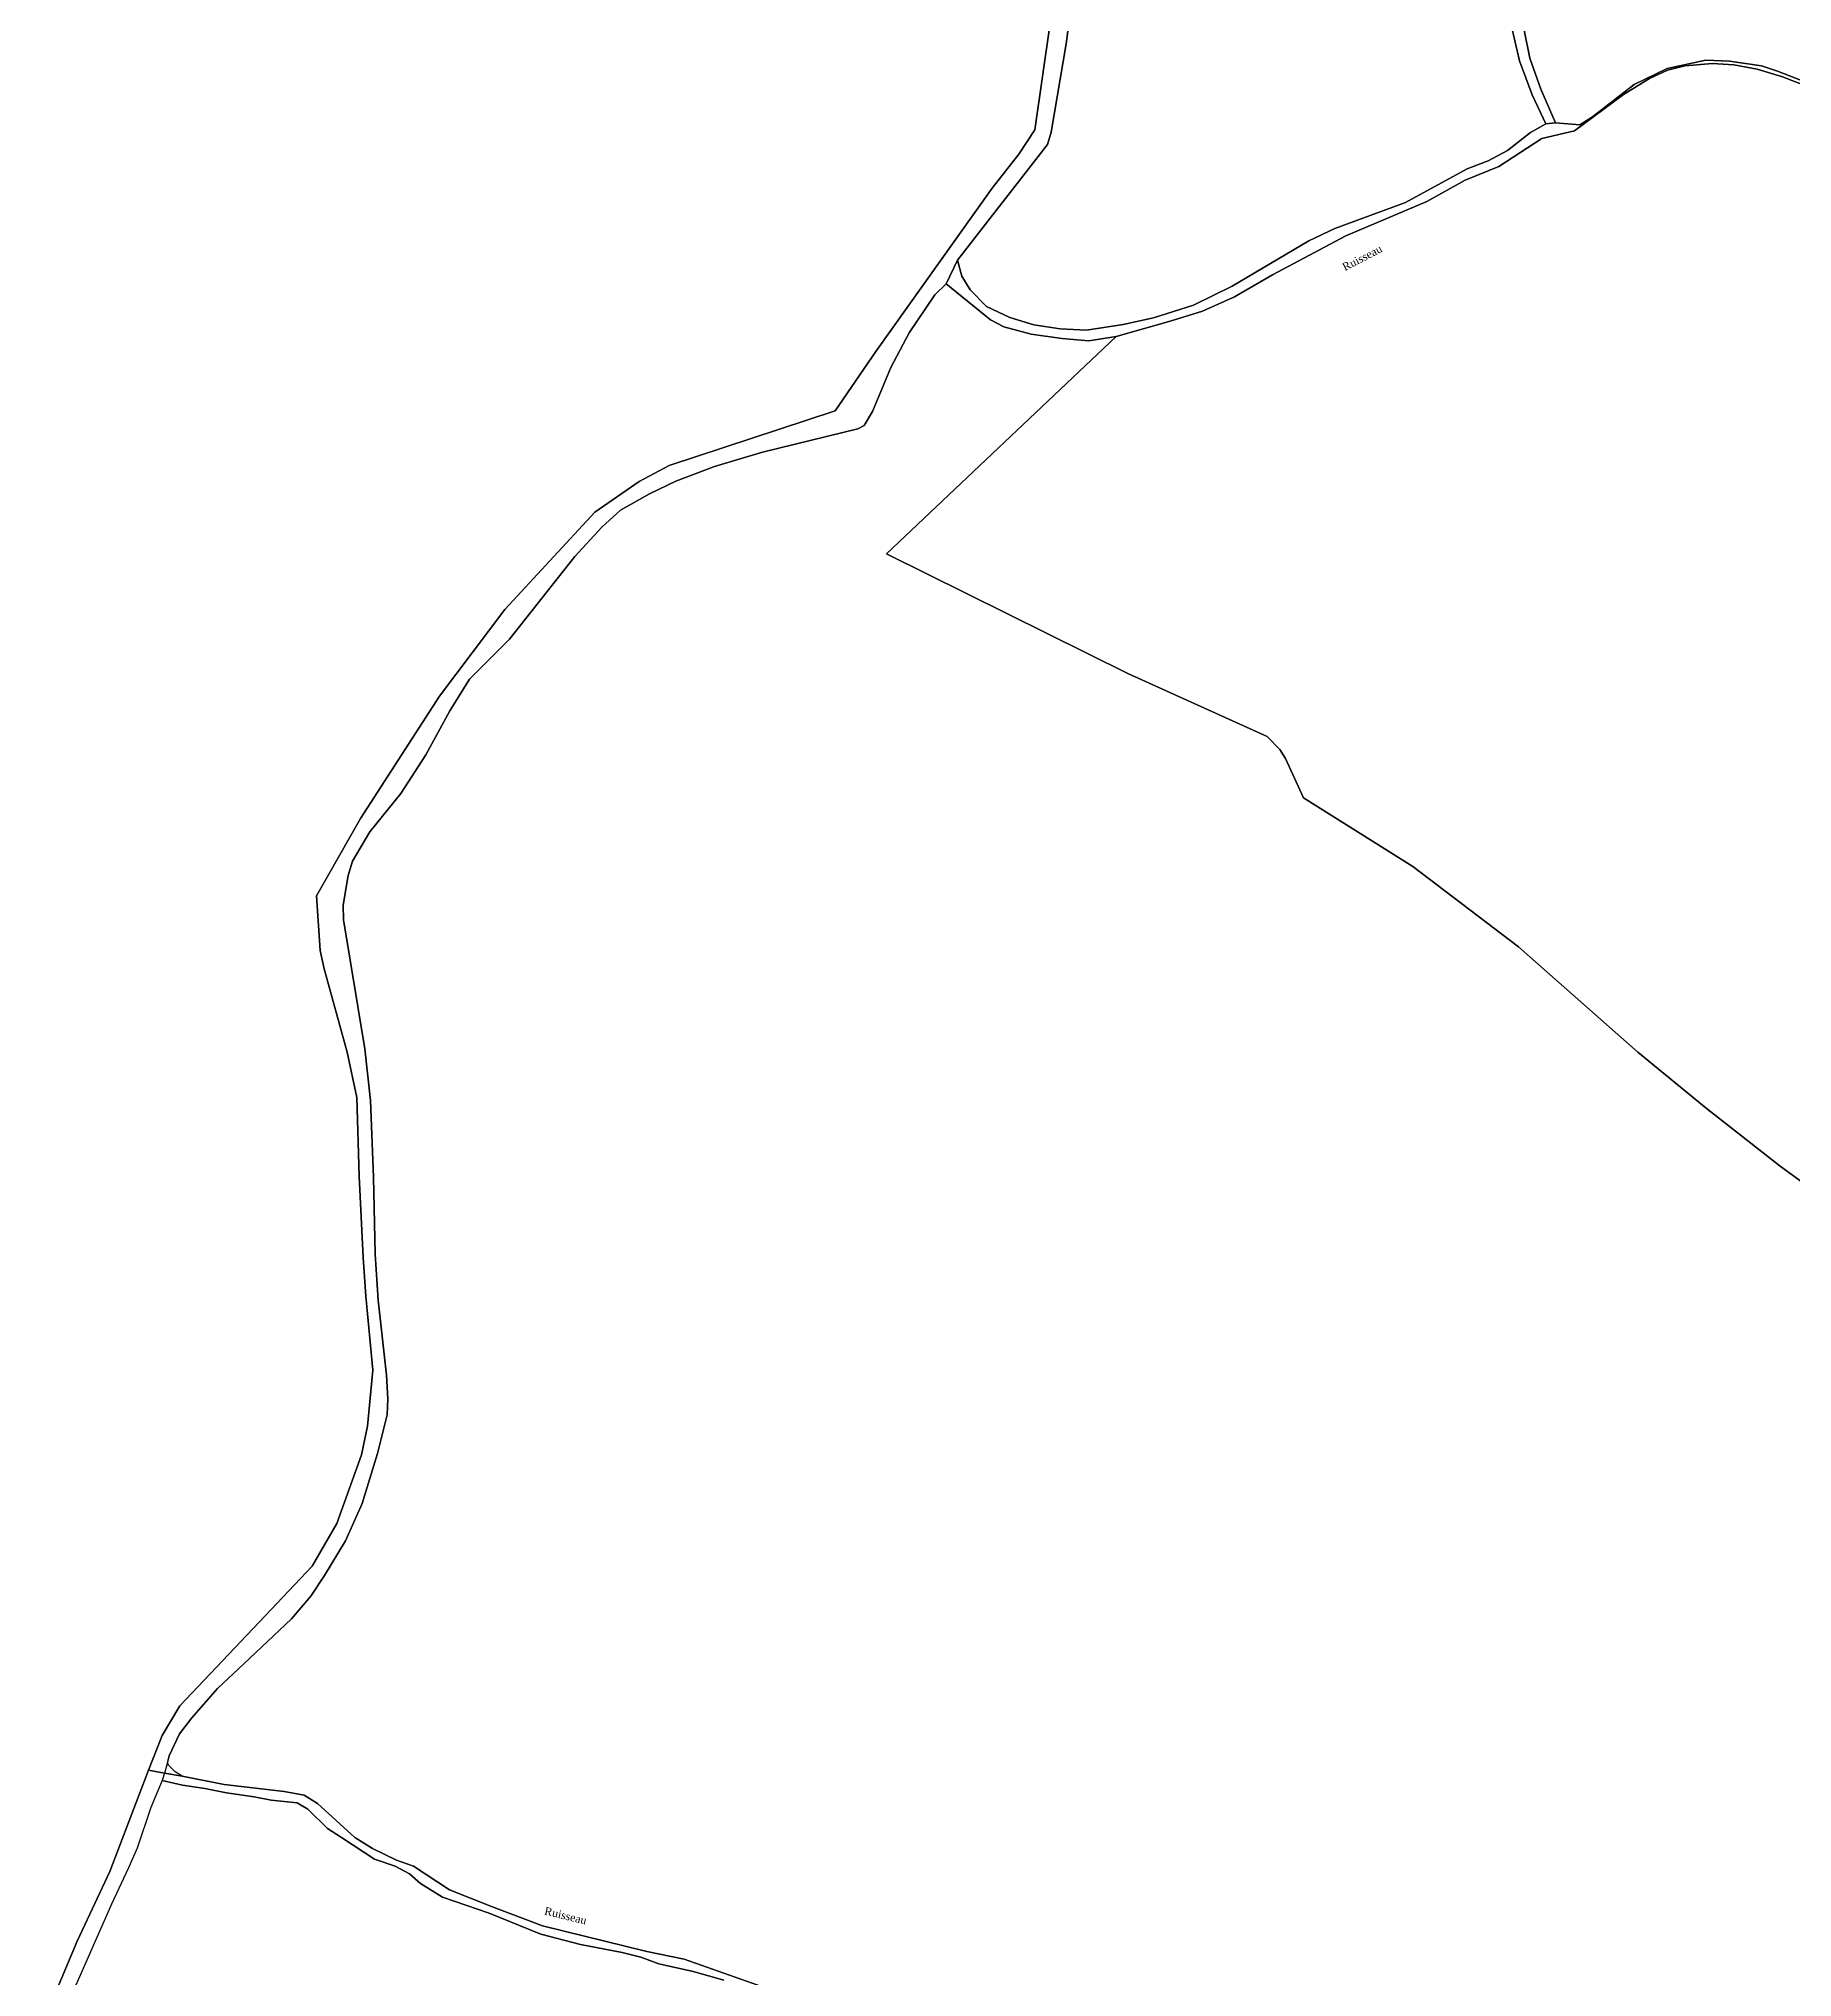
# Model space of a CAD drawing. Extents: x 1189447 to 1205702, y 6141591 to 6152844.
# Drawn here: x 1195975 to 1196642, y 6147383 to 6148121 of the extents above; entities that cross this region are included whole.
import ezdxf

# ---------------------------------------------------------------- set-up
doc = ezdxf.new("R2010")
doc.units = 0
doc.linetypes.add('CONTINU', pattern=[0])
for name, color, linetype in [('1LIEUDIT', 7, 'CONTINU'), ('1PARCELLE', 7, 'CONTINU'), ('1SECTION', 7, 'CONTINU'), ('1SUBDSECT', 7, 'CONTINU'), ('1TRONFLUV', 7, 'CONTINU'), ('3TRONFLUVTEX', 7, 'CONTINU')]:
    doc.layers.add(name, color=color, linetype=linetype)
doc.styles.get("Standard").update_dxf_attribs({"font": 'Times New Roman'})

msp = doc.modelspace()

# ---------------------------------------------------------------- linework, layer by layer
at = {"layer": '1LIEUDIT'}
for points in [[(1196250.91, 6147379.53), (1196220.67, 6147390.18), (1196206.5, 6147393.09), (1196166.82, 6147402.86), (1196147.41, 6147410.16), (1196131.4, 6147416.53), (1196117.65, 6147425.58), (1196111.26, 6147427.81), (1196102.03, 6147432.25), (1196095.4, 6147436.49), (1196081.12, 6147449.44), (1196076.04, 6147452.57), (1196068.5, 6147453.97), (1196045.57, 6147456.57), (1196029.62, 6147459.73), (1196022.87, 6147460.95), (1196016.81, 6147462.04), (1196022.03, 6147475.23), (1196028.72, 6147486.51), (1196058.92, 6147518.4), (1196079.14, 6147539.68), (1196088.55, 6147555.9), (1196097.83, 6147582.04), (1196100.19, 6147592.94), (1196102.25, 6147614.28), (1196099.56, 6147642.41), (1196098.53, 6147657.09), (1196097.05, 6147688.14), (1196096.05, 6147718.06), (1196092.38, 6147735.24), (1196083.66, 6147767.03), (1196082.13, 6147773.96), (1196080.81, 6147794.81), (1196097.51, 6147824.18), (1196127.58, 6147870.79), (1196152.37, 6147903.72), (1196186.69, 6147940.74), (1196203.54, 6147952.37), (1196214.92, 6147958.47), (1196278.11, 6147979.27), (1196293.58, 6148001.89), (1196317.47, 6148035.37), (1196337.94, 6148064), (1196348.02, 6148076.96), (1196354.1, 6148086.23), (1196362.71, 6148146.3)], [(1196538.16, 6148134.76), (1196542.49, 6148113.51), (1196546.67, 6148101.65), (1196552.19, 6148088.94), (1196561.53, 6148088.08), (1196566.39, 6148091.18), (1196582.2, 6148103.43), (1196594.79, 6148109.56), (1196609.41, 6148112.78), (1196618.46, 6148112.38), (1196630.66, 6148110.56), (1196636.74, 6148108.56), (1196656.68, 6148100.78)], [(1195975.07, 6147362.19), (1195989.7, 6147397.06), (1196002.16, 6147423.54), (1196016.81, 6147462.04), (1196022.87, 6147460.95), (1196029.62, 6147459.73), (1196045.57, 6147456.57), (1196068.5, 6147453.97), (1196076.04, 6147452.57), (1196081.12, 6147449.44), (1196095.4, 6147436.49), (1196102.03, 6147432.25), (1196111.26, 6147427.81), (1196117.65, 6147425.58), (1196131.4, 6147416.53), (1196147.41, 6147410.16), (1196166.82, 6147402.86), (1196206.5, 6147393.09), (1196220.67, 6147390.18), (1196250.91, 6147379.53)]]:
    msp.add_lwpolyline(points, dxfattribs=at)
at = {"layer": '1PARCELLE'}
for points in [[(1196535.25, 6148126.7), (1196538.6, 6148112.54), (1196543.32, 6148099.6), (1196548.53, 6148088.49), (1196542.75, 6148085.19), (1196533.98, 6148078.32), (1196526.69, 6148074.39), (1196518.68, 6148071.42), (1196495.21, 6148058.63), (1196468.25, 6148048.65), (1196458.38, 6148043.95), (1196429.16, 6148026.71), (1196414.44, 6148019.58), (1196399.29, 6148014.72), (1196387.77, 6148012.19), (1196373.73, 6148010.04), (1196363.75, 6148010.49), (1196353.7, 6148012), (1196344.58, 6148014.86), (1196335.7, 6148019.03), (1196329.56, 6148025.37), (1196326.31, 6148030.49), (1196326.31, 6148030.49), (1196324.65, 6148036.67), (1196358.95, 6148080.66), (1196360.39, 6148085.33), (1196366.01, 6148119.02), (1196367.89, 6148133.45)], [(1196701.21, 6147645.76), (1196637.69, 6147691.91), (1196609.54, 6147713.97), (1196583.62, 6147735.28), (1196538.2, 6147775.4), (1196498.01, 6147805.88), (1196456.35, 6147832.05), (1196449.54, 6147846.97), (1196447.34, 6147850.49), (1196442.54, 6147855.43), (1196389.49, 6147879.38), (1196297.64, 6147924.89), (1196385.04, 6148007.59), (1196385.04, 6148007.59), (1196405.64, 6148013.49), (1196417.86, 6148017.26), (1196430.15, 6148022.64), (1196444.61, 6148031.1), (1196472.49, 6148045.92), (1196503.33, 6148058.96), (1196517.92, 6148067.1), (1196530.72, 6148072.3), (1196547, 6148082.94), (1196559.48, 6148085.84), (1196578.19, 6148099.66), (1196588.04, 6148105.78), (1196594.93, 6148108.92), (1196601.51, 6148110.59), (1196611.96, 6148111.47), (1196620.1, 6148110.93), (1196628.96, 6148109.28), (1196638.59, 6148106.38), (1196655.44, 6148099.94)], [(1196250.91, 6147379.53), (1196220.67, 6147390.18), (1196206.5, 6147393.09), (1196166.82, 6147402.86), (1196147.41, 6147410.16), (1196131.4, 6147416.53), (1196117.65, 6147425.58), (1196111.26, 6147427.81), (1196102.03, 6147432.25), (1196095.4, 6147436.49), (1196081.12, 6147449.44), (1196076.04, 6147452.57), (1196068.5, 6147453.97), (1196045.57, 6147456.57), (1196029.62, 6147459.73), (1196026.94, 6147461.37), (1196024.38, 6147463.93), (1196024.09, 6147465.01), (1196024.66, 6147467.58), (1196028.62, 6147475.9), (1196033.32, 6147481.98), (1196043.12, 6147493.17), (1196053.05, 6147502.58), (1196071.27, 6147519.6), (1196078.64, 6147528.27), (1196083.84, 6147536.16), (1196091.75, 6147549.27), (1196098.11, 6147563.57), (1196103.97, 6147582.5), (1196107.7, 6147597.33), (1196107.88, 6147603.35), (1196107.36, 6147612.38), (1196104.22, 6147640.9), (1196103.14, 6147658.41), (1196102.41, 6147687.65), (1196101.33, 6147716.82), (1196099.2, 6147736.54), (1196091.07, 6147785.59), (1196090.86, 6147791.16), (1196092.8, 6147802.52), (1196094.44, 6147807.92), (1196101.01, 6147819.17), (1196112.79, 6147833.65), (1196122.34, 6147848.38), (1196131.51, 6147865.1), (1196139.01, 6147877.23), (1196154.21, 6147892.43), (1196179.03, 6147923.83), (1196189.38, 6147935.09), (1196196.39, 6147941.52), (1196207.46, 6147947.69), (1196217.46, 6147952.61), (1196232.26, 6147958.13), (1196250.52, 6147963.58), (1196286.7, 6147972.51), (1196289.21, 6147973.78), (1196292.38, 6147979.03), (1196299.31, 6147995.84), (1196306.25, 6148009.03), (1196316.04, 6148023.44), (1196320.41, 6148027.67), (1196337.21, 6148013.91), (1196342.37, 6148011.22), (1196352.68, 6148008.42), (1196364.4, 6148006.8), (1196374.66, 6148005.94), (1196385.04, 6148007.59), (1196385.04, 6148007.59), (1196297.64, 6147924.89), (1196389.49, 6147879.38), (1196442.54, 6147855.43), (1196447.34, 6147850.49), (1196449.54, 6147846.97), (1196456.35, 6147832.05), (1196498.01, 6147805.88), (1196538.2, 6147775.4), (1196583.62, 6147735.28), (1196609.54, 6147713.97), (1196637.69, 6147691.91), (1196701.21, 6147645.76)], [(1196235.71, 6147382.12), (1196224.09, 6147385.41), (1196211, 6147388.35), (1196204.2, 6147390.88), (1196197.05, 6147392.65), (1196181.25, 6147395.74), (1196166.19, 6147399.66), (1196146.44, 6147407.69), (1196128.68, 6147413.71), (1196120.29, 6147418.96), (1196116.11, 6147422.61), (1196110.67, 6147425.56), (1196102.81, 6147428.19), (1196090.26, 6147436.45), (1196084.93, 6147439.81), (1196077.49, 6147447.24), (1196073.4, 6147449.65), (1196063.51, 6147450.62), (1196057.02, 6147451.88), (1196046.48, 6147453.46), (1196038.22, 6147455.14), (1196029.75, 6147456.42), (1196022.04, 6147458.19), (1196017.66, 6147447.86), (1196012.51, 6147432.44), (1196009.22, 6147424.89), (1196002.75, 6147411.14), (1195986.33, 6147373.9)]]:
    msp.add_lwpolyline(points, dxfattribs=at)
at = {"layer": '1SECTION'}
msp.add_lwpolyline([(1196362.71, 6148146.3), (1196354.1, 6148086.23), (1196348.02, 6148076.96), (1196337.94, 6148064), (1196317.47, 6148035.37), (1196293.58, 6148001.89), (1196278.11, 6147979.27), (1196214.92, 6147958.47), (1196203.54, 6147952.37), (1196186.69, 6147940.74), (1196152.37, 6147903.72), (1196127.58, 6147870.79), (1196097.51, 6147824.18), (1196080.81, 6147794.81), (1196082.13, 6147773.96), (1196083.66, 6147767.03), (1196092.38, 6147735.24), (1196096.05, 6147718.06), (1196097.05, 6147688.14), (1196098.53, 6147657.09), (1196099.56, 6147642.41), (1196102.25, 6147614.28), (1196100.19, 6147592.94), (1196097.83, 6147582.04), (1196088.55, 6147555.9), (1196079.14, 6147539.68), (1196058.92, 6147518.4), (1196028.72, 6147486.51), (1196022.03, 6147475.23), (1196016.81, 6147462.04), (1196002.16, 6147423.54), (1195989.7, 6147397.06), (1195975.07, 6147362.19)], dxfattribs=at)
at = {"layer": '1SUBDSECT'}
for points in [[(1196362.71, 6148146.3), (1196354.1, 6148086.23), (1196348.02, 6148076.96), (1196337.94, 6148064), (1196317.47, 6148035.37), (1196293.58, 6148001.89), (1196278.11, 6147979.27), (1196214.92, 6147958.47), (1196203.54, 6147952.37), (1196186.69, 6147940.74), (1196152.37, 6147903.72), (1196127.58, 6147870.79), (1196097.51, 6147824.18), (1196080.81, 6147794.81), (1196082.13, 6147773.96), (1196083.66, 6147767.03), (1196092.38, 6147735.24), (1196096.05, 6147718.06), (1196097.05, 6147688.14), (1196098.53, 6147657.09), (1196099.56, 6147642.41), (1196102.25, 6147614.28), (1196100.19, 6147592.94), (1196097.83, 6147582.04), (1196088.55, 6147555.9), (1196079.14, 6147539.68), (1196058.92, 6147518.4), (1196028.72, 6147486.51), (1196022.03, 6147475.23), (1196016.81, 6147462.04), (1196002.16, 6147423.54), (1195989.7, 6147397.06), (1195975.07, 6147362.19)], [(1196656.68, 6148100.78), (1196636.74, 6148108.56), (1196630.66, 6148110.56), (1196618.46, 6148112.38), (1196609.41, 6148112.78), (1196594.79, 6148109.56), (1196582.2, 6148103.43), (1196566.39, 6148091.18), (1196561.53, 6148088.08), (1196552.19, 6148088.94), (1196546.67, 6148101.65), (1196542.49, 6148113.51), (1196538.16, 6148134.76)]]:
    msp.add_lwpolyline(points, dxfattribs=at)
at = {"layer": '1TRONFLUV'}
msp.add_lwpolyline([(1196548.53, 6148088.49), (1196543.32, 6148099.6), (1196538.6, 6148112.54), (1196535.25, 6148126.7), (1196531.27, 6148149.29), (1196527.56, 6148192.66), (1196522.84, 6148217.95), (1196516.71, 6148260.98), (1196512.04, 6148278.11), (1196504.29, 6148295.93), (1196497.42, 6148309.21), (1196489.36, 6148320.22), (1196482.2, 6148326.21), (1196485.02, 6148326.37), (1196498.48, 6148312.58), (1196510.61, 6148291.6), (1196518.87, 6148265.54), (1196531.25, 6148193.18), (1196538.16, 6148134.76), (1196542.49, 6148113.51), (1196546.67, 6148101.65), (1196552.19, 6148088.94), (1196548.53, 6148088.49)], close=True, dxfattribs=at)
for points in [[(1195975.07, 6147362.19), (1195989.7, 6147397.06), (1196002.16, 6147423.54), (1196016.81, 6147462.04), (1196022.03, 6147475.23), (1196028.72, 6147486.51), (1196058.92, 6147518.4), (1196079.14, 6147539.68), (1196088.55, 6147555.9), (1196097.83, 6147582.04), (1196100.19, 6147592.94), (1196102.25, 6147614.28), (1196099.56, 6147642.41), (1196098.53, 6147657.09), (1196097.05, 6147688.14), (1196096.05, 6147718.06), (1196092.38, 6147735.24), (1196083.66, 6147767.03), (1196082.13, 6147773.96), (1196080.81, 6147794.81), (1196097.51, 6147824.18), (1196127.58, 6147870.79), (1196152.37, 6147903.72), (1196186.69, 6147940.74), (1196203.54, 6147952.37), (1196214.92, 6147958.47), (1196278.11, 6147979.27), (1196293.58, 6148001.89), (1196317.47, 6148035.37), (1196337.94, 6148064), (1196348.02, 6148076.96), (1196354.1, 6148086.23), (1196362.71, 6148146.3)], [(1196367.89, 6148133.45), (1196366.01, 6148119.02), (1196360.39, 6148085.33), (1196358.95, 6148080.66), (1196324.65, 6148036.67), (1196320.41, 6148027.67), (1196316.04, 6148023.44), (1196306.25, 6148009.03), (1196299.31, 6147995.84), (1196292.38, 6147979.03), (1196289.21, 6147973.78), (1196286.7, 6147972.51), (1196250.52, 6147963.58), (1196232.26, 6147958.13), (1196217.46, 6147952.61), (1196207.46, 6147947.69), (1196196.39, 6147941.52), (1196189.38, 6147935.09), (1196179.03, 6147923.83), (1196154.21, 6147892.43), (1196139.01, 6147877.23), (1196131.51, 6147865.1), (1196122.34, 6147848.38), (1196112.79, 6147833.65), (1196101.01, 6147819.17), (1196094.44, 6147807.92), (1196092.8, 6147802.52), (1196090.86, 6147791.16), (1196091.07, 6147785.59), (1196099.2, 6147736.54), (1196101.33, 6147716.82), (1196102.41, 6147687.65), (1196103.14, 6147658.41), (1196104.22, 6147640.9), (1196107.36, 6147612.38), (1196107.88, 6147603.35), (1196107.7, 6147597.33), (1196103.97, 6147582.5), (1196098.11, 6147563.57), (1196091.75, 6147549.27), (1196083.84, 6147536.16), (1196078.64, 6147528.27), (1196071.27, 6147519.6), (1196053.05, 6147502.58), (1196043.12, 6147493.17), (1196033.32, 6147481.98), (1196028.62, 6147475.9), (1196024.66, 6147467.58), (1196024.09, 6147465.01), (1196022.87, 6147460.95), (1196022.87, 6147460.95), (1196022.04, 6147458.19), (1196017.66, 6147447.86), (1196012.51, 6147432.44), (1196009.22, 6147424.89), (1196002.75, 6147411.14), (1195986.33, 6147373.9)], [(1196655.44, 6148099.94), (1196638.59, 6148106.38), (1196628.96, 6148109.28), (1196620.1, 6148110.93), (1196611.96, 6148111.47), (1196601.51, 6148110.59), (1196594.93, 6148108.92), (1196588.04, 6148105.78), (1196578.19, 6148099.66), (1196559.48, 6148085.84), (1196547, 6148082.94), (1196530.72, 6148072.3), (1196517.92, 6148067.1), (1196503.33, 6148058.96), (1196472.49, 6148045.92), (1196444.61, 6148031.1), (1196430.15, 6148022.64), (1196417.86, 6148017.26), (1196405.64, 6148013.49), (1196385.04, 6148007.59), (1196374.66, 6148005.94), (1196364.4, 6148006.8), (1196352.68, 6148008.42), (1196342.37, 6148011.22), (1196337.21, 6148013.91), (1196320.41, 6148027.67), (1196324.65, 6148036.67), (1196324.65, 6148036.67), (1196326.31, 6148030.49), (1196329.56, 6148025.37), (1196335.7, 6148019.03), (1196344.58, 6148014.86), (1196353.7, 6148012), (1196363.75, 6148010.49), (1196373.73, 6148010.04), (1196387.77, 6148012.19), (1196399.29, 6148014.72), (1196414.44, 6148019.58), (1196429.16, 6148026.71), (1196458.38, 6148043.95), (1196468.25, 6148048.65), (1196495.21, 6148058.63), (1196518.68, 6148071.42), (1196526.69, 6148074.39), (1196533.98, 6148078.32), (1196542.75, 6148085.19), (1196548.53, 6148088.49), (1196552.19, 6148088.94), (1196561.53, 6148088.08), (1196566.39, 6148091.18), (1196582.2, 6148103.43), (1196594.79, 6148109.56), (1196609.41, 6148112.78), (1196618.46, 6148112.38), (1196630.66, 6148110.56), (1196636.74, 6148108.56), (1196656.68, 6148100.78)], [(1196250.91, 6147379.53), (1196220.67, 6147390.18), (1196206.5, 6147393.09), (1196166.82, 6147402.86), (1196147.41, 6147410.16), (1196131.4, 6147416.53), (1196117.65, 6147425.58), (1196111.26, 6147427.81), (1196102.03, 6147432.25), (1196095.4, 6147436.49), (1196081.12, 6147449.44), (1196076.04, 6147452.57), (1196068.5, 6147453.97), (1196045.57, 6147456.57), (1196029.62, 6147459.73), (1196026.94, 6147461.37), (1196024.38, 6147463.93), (1196024.09, 6147465.01), (1196024.09, 6147465.01), (1196022.87, 6147460.95), (1196022.04, 6147458.19), (1196029.75, 6147456.42), (1196038.22, 6147455.14), (1196046.48, 6147453.46), (1196057.02, 6147451.88), (1196063.51, 6147450.62), (1196073.4, 6147449.65), (1196077.49, 6147447.24), (1196084.93, 6147439.81), (1196090.26, 6147436.45), (1196102.81, 6147428.19), (1196110.67, 6147425.56), (1196116.11, 6147422.61), (1196120.29, 6147418.96), (1196128.68, 6147413.71), (1196146.44, 6147407.69), (1196166.19, 6147399.66), (1196181.25, 6147395.74), (1196197.05, 6147392.65), (1196204.2, 6147390.88), (1196211, 6147388.35), (1196224.09, 6147385.41), (1196235.71, 6147382.12)]]:
    msp.add_lwpolyline(points, dxfattribs=at)

# ---------------------------------------------------------------- texts
at = {"layer": '3TRONFLUVTEX'}
for rotation, p in [(27.5, (1196472.13, 6148032.45)), (346.4, (1196167.24, 6147407.17))]:
    msp.add_text('Ruisseau', height=3, rotation=rotation, dxfattribs=at).set_placement(p)

doc.saveas('drawing.dxf')
